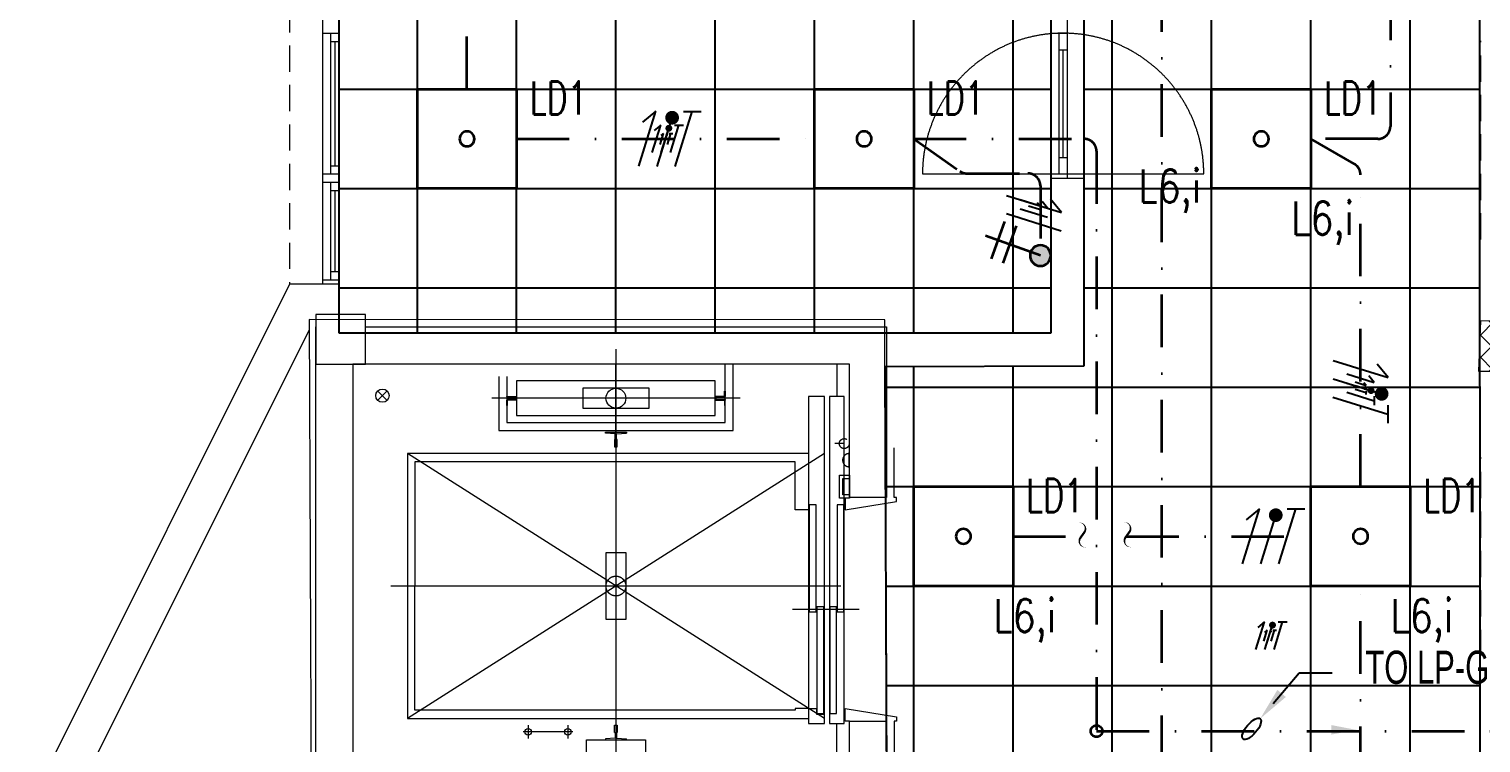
# Model space of a CAD drawing. Header units: inches. Extents: x -12418 to 183584, y -29325 to 19878.
# Drawn here: x -3547 to 5228, y -947 to 3363 of the extents above; entities that cross this region are included whole.
import ezdxf
from ezdxf import colors
from ezdxf.entities.mleader import LeaderData, LeaderLine
from ezdxf.enums import TextEntityAlignment as Align
from ezdxf.math import Vec2, Vec3

# ---------------------------------------------------------------- set-up
doc = ezdxf.new("R2010")
doc.units = ezdxf.units.IN
doc.header["$LTSCALE"] = 25
doc.header["$MEASUREMENT"] = 0
for name, pattern in [('00-Ground Floor$0$CENTERX2', [101.6, 63.5, -12.7, 12.7, -12.7]), ('00-Ground Floor$0$DASHED', [0.75, 0.5, -0.25]), ('00-Ground Floor$0$DASHED2', [9.525, 6.35, -3.175]), ('00-Ground Floor$0$HIDDEN', [9.525, 6.35, -3.175]), ('DASHDOT', [25.4, 12.7, -6.35, 0, -6.35])]:
    doc.linetypes.add(name, pattern=pattern)
doc.layers.get('0').update_dxf_attribs({"color": 8})
for name, color, linetype, lineweight in [('00-Ground Floor$0$Aluminum', 251, 'Continuous', 5), ('00-Ground Floor$0$Axis', 251, '00-Ground Floor$0$CENTERX2', 5), ('00-Ground Floor$0$C-HYDR-CTCH', 251, 'Continuous', 5), ('00-Ground Floor$0$Cabin', 7, 'Continuous', 5), ('00-Ground Floor$0$Hatch', 254, 'Continuous', 5), ('00-Ground Floor$0$Notes', 1, 'Continuous', 5), ('00-Ground Floor$0$Proj', 251, 'Continuous', 5), ('00-Ground Floor$0$Structure', 251, 'Continuous', 5), ('00-Ground Floor$0$Tech', 169, '00-Ground Floor$0$DASHED2', 5), ('00-Ground Floor$0$Walls', 251, 'Continuous', 5), ('E-LITE-CIRC', 6, 'Continuous', 25), ('E-LITE-CIRC-NUMB', 6, 'Continuous', 25), ('E-LITE-CLNG', 150, 'Continuous', 35), ('E-LITE-CLNG-CNDT', 6, 'DASHDOT', 35), ('E-LITE-CLNG-CNDT @ 100', 6, 'DASHDOT', 35), ('E-LITE-CTRL', 6, 'Continuous', 25), ('E-LITE-IDEN', 6, 'Continuous', 25), ('E-LITE-SWCH @ 100', 3, 'Continuous', 35), ('E-LITE-TEXT', 6, 'Continuous', 25), ('E-POWR-WIRE', 6, 'Continuous', 25), ('E-POWR-WIRE @ 100', 6, 'Continuous', 25), ('E-POWR-WIRE @ 20', 6, 'Continuous', 25), ('E-POWR-WIRE @ 50', 6, 'Continuous', 25)]:
    doc.layers.add(name, color=color, linetype=linetype, lineweight=lineweight)
doc.layers.add('00-Ground Floor$0$False Ceiling', color=251, linetype='Continuous')
doc.layers.add('E-LIGHTING CONDUIT', color=6, linetype='Continuous')
doc.styles.add('DC_Elc_Romans', font='elc_romans.shx', dxfattribs={"width": 0.7})
doc.styles.add('DC_Simplex', font='SIMPLEX.shx', dxfattribs={"width": 0.7})

# ---------------------------------------------------------------- blocks, each defined once
blk = doc.blocks.new('00-Ground Floor$0$T127-1_B')
at = {"layer": '00-Ground Floor$0$Cabin'}
for p, q in [((44.5, 8), (44.5, 4)), ((44.5, 4), (78, 4)), ((78, 4), (82, 63.5)), ((44.5, -8), (44.5, -4)), ((44.5, -4), (78, -4)), ((78, -4), (82, -63.5))]:
    blk.add_line(p, q, dxfattribs=at)
at = {"layer": '00-Ground Floor$0$Cabin', "ltscale": 5}
for points in [[(44.5, 8), (0, 8), (0, -8), (44.5, -8)], [(82, 63.5), (89, 63.5), (89, -63.5), (82, -63.5)]]:
    blk.add_lwpolyline(points, dxfattribs=at)
blk = doc.blocks.new('00-Ground Floor$0$T127-1_B__1680')
at = {"layer": '00-Ground Floor$0$Axis'}
blk.add_line((-990, 0), (990, 0), dxfattribs=at)
at = {"layer": '00-Ground Floor$0$Notes', "xscale": -1}
blk.add_blockref('00-Ground Floor$0$T127-1_B', (-840, 0), dxfattribs=at)
at = {"layer": '00-Ground Floor$0$Notes'}
blk.add_blockref('00-Ground Floor$0$T127-1_B', (840, 0), dxfattribs=at)
blk = doc.blocks.new('00-Ground Floor$0$JIS5K')
at = {"layer": '00-Ground Floor$0$Cabin'}
for p, q in [((60.2, 8), (60.2, 11.2)), ((60.2, -8), (60.2, -11.2))]:
    blk.add_line(p, q, dxfattribs=at)
at = {"layer": '00-Ground Floor$0$Cabin', "ltscale": 5}
for points in [[(57, 11.2), (0, 11.2), (0, -11.2), (57, -11.2)], [(60.2, 8), (3.2, 8), (3.2, -8), (60.2, -8)], [(57, 11.2), (57, 43.5), (60.2, 43.5), (60.2, 11.2)], [(57, -11.2), (57, -43.5), (60.2, -43.5), (60.2, -11.2)]]:
    blk.add_lwpolyline(points, dxfattribs=at)
blk = doc.blocks.new('00-Ground Floor$0$JIS5K__1200')
at = {"layer": '00-Ground Floor$0$Axis'}
blk.add_line((-750, 0), (750, 0), dxfattribs=at)
at = {"layer": '00-Ground Floor$0$Notes', "xscale": -1}
blk.add_blockref('00-Ground Floor$0$JIS5K', (-600, 0), dxfattribs=at)
at = {"layer": '00-Ground Floor$0$Notes'}
blk.add_blockref('00-Ground Floor$0$JIS5K', (600, 0), dxfattribs=at)
blk = doc.blocks.new('00-Ground Floor$0$对重支撑1')
at = {"layer": '00-Ground Floor$0$Cabin'}
blk.add_lwpolyline([(1060, 178), (929, 178), (929, -178), (1060, -178)], close=True, dxfattribs=at).dxf.unprotected_set("ltscale", 0)
blk = doc.blocks.new('00-Ground Floor$0$井道平面图轿厢1轿厢地坎')
at = {"layer": '00-Ground Floor$0$Axis', "ltscale": 0.864}
blk.add_lwpolyline([(0, 96), (0, -192)], dxfattribs=at)
at = {"layer": '00-Ground Floor$0$Cabin', "ltscale": 5}
for points in [[(690, 0), (690, -96), (-1285, -96), (-1285, 0)], [(15, -3), (15, -46), (-630, -46), (-630, -3)], [(630, -50), (630, -93), (-15, -93), (-15, -50)]]:
    blk.add_lwpolyline(points, close=True, dxfattribs=at)
at = {"layer": '00-Ground Floor$0$Cabin'}
for points in [[(600, 0), (600, -48)], [(600, -48), (633, -48)], [(633, -48), (633, -96)]]:
    blk.add_lwpolyline(points, dxfattribs=at)
blk = doc.blocks.new('00-Ground Floor$0$层门地坎1')
at = {"layer": '00-Ground Floor$0$Axis', "ltscale": 0.81}
blk.add_lwpolyline([(0, 90), (0, -180)], dxfattribs=at)
at = {"layer": '00-Ground Floor$0$Cabin', "ltscale": 5}
for points in [[(690, 0), (690, -90), (-1285, -90), (-1285, 0)], [(15, -47), (15, -87), (-630, -87), (-630, -47)], [(630, -3), (630, -43), (-15, -43), (-15, -3)]]:
    blk.add_lwpolyline(points, close=True, dxfattribs=at)
blk = doc.blocks.new('00-Ground Floor$0$A$Ce9e1c4c3')
at = {"layer": '00-Ground Floor$0$False Ceiling', "color": 254}
for p, q in [((-101672.1, 1527.6), (-101672.1, 8602.6)), ((-97372.1, 8602.6), (-97372.1, 1527.6)), ((-97172.1, 8602.6, 0), (-97171.8, 1327.6, 0)), ((-94772.1, -9197.4, 0), (-94782.7, 8602.6, 0)), ((-97372.1, 1527.6), (-101672.1, 1527.6)), ((-97171.8, 1327.6, 0), (-98374.2, 1322.9, 0)), ((-98374.2, 1322.9, 0), (-98364, -1285, 0))]:
    blk.add_line(p, q, dxfattribs=at)
at = {"layer": '00-Ground Floor$0$False Ceiling', "color": 254, "linetype": 'Continuous'}
for p, q in [((-101200, 1527.6), (-101200, 8602.6)), ((-100600, 1527.6), (-100600, 8602.6)), ((-100000, 1527.6), (-100000, 8602.6)), ((-99400, 1527.6), (-99400, 8602.6)), ((-98800, 1527.6), (-98800, 8602.6)), ((-98200, 1527.6), (-98200, 8602.6)), ((-97600, 1527.6), (-97600, 8602.6)), ((-97000, -12797.4, 0), (-97000, 8602.6)), ((-96400, -12797.4, 0), (-96400, 8602.6)), ((-95800, -12797.4, 0), (-95800, 8602.6)), ((-95200, -12797.4, 0), (-95200, 8602.6)), ((-101672.1, 3000), (-97372.1, 3000)), ((-97171.9, 3000), (-94779.4, 3000)), ((-101672.1, 2400), (-97372.1, 2400)), ((-97171.9, 2400), (-94779, 2400)), ((-101672.1, 1800), (-97372.1, 1800)), ((-97171.8, 1800), (-94778.7, 1800)), ((-98200, -12797.4, 0), (-98200, 1323.5)), ((-97600, -12797.4, 0), (-97600, 1325.9)), ((-98373.7, 1200), (-94778.3, 1200)), ((-98371.4, 600), (-94777.9, 600)), ((-98369, 0), (-94777.6, 0)), ((-98366.7, -600), (-94777.2, -600))]:
    blk.add_line(p, q, dxfattribs=at)
blk = doc.blocks.new('00-Ground Floor')
at = {"layer": '00-Ground Floor$0$Hatch'}
h = blk.add_hatch(dxfattribs=at)
h.set_pattern_fill('ANSI37', color=256, scale=30)
h.set_pattern_definition([(45, (-1981.42, -13099.68), (-67.35192, 67.35192), []), (135, (-1981.42, -13099.68), (-67.35192, -67.35192), [])])
h.paths.add_polyline_path([(48971.2, 8818.2), (48367.3, 8810.1), (48371.2, 8521.7), (48975.1, 8529.8)])
h.paths.add_polyline_path([(41810.5, 8810.5), (41227, 8805), (41207, 8513.7), (41790.5, 8519.1)])
h.paths.add_polyline_path([(27433.5, 8803.1), (26834.4, 8799), (26828.7, 8506), (27427.8, 8510)])
h.paths.add_polyline_path([(34618.7, 8805.3), (34017.5, 8797.8), (34009.3, 8512.1), (34610.5, 8519.6)])
h.paths.add_polyline_path([(20214.3, 8812.4), (19607.8, 8790.5), (19622.4, 8498), (20228.8, 8519.8)])
h.paths.add_polyline_path([(13477.7, 8802), (12255.7, 8825.9), (12249.3, 8529.8), (13471.3, 8505.8)])
h.paths.add_polyline_path([(13491.8, 1601.9), (12276.8, 1586.2), (12263.3, 1293.7), (13478.3, 1309.4)])
h.paths.add_polyline_path([(13465.7, -5591.3), (12262.6, -5607.3), (12256.9, -5900.3), (13460, -5884.3)])
h.paths.add_polyline_path([(13484.2, -12790), (12287.5, -12801.4), (12290.4, -13095.9), (13487, -13084.4)])
h.paths.add_polyline_path([(5849.2, -12787.9), (5245.6, -12791.6), (5256.3, -13077.1), (5859.8, -13073.4)])
h.paths.add_polyline_path([(5833.8, -5589.9), (5236.9, -5588.3), (5236.8, -5889.5), (5833.6, -5891)])
h.paths.add_polyline_path([(5843.6, 1599.7), (5224.3, 1600.9), (5213.7, 1298), (5833, 1296.7)])
h.paths.add_polyline_path([(5820.3, 8779.1), (5219.7, 8793.5), (5216, 8503.9), (5816.7, 8489.4)])
h.paths.add_polyline_path([(-1378.8, 8777.2), (-1981.4, 8799.9), (-1979.5, 8511.6), (-1376.9, 8488.9)])
h.paths.add_polyline_path([(-1371.1, -5601.1), (-1973.1, -5608.1), (-1969.7, -5899.7), (-1367.7, -5892.7)])
h.paths.add_polyline_path([(-1353.5, -12795.7), (-1951.9, -12796.7), (-1947.1, -13097.4), (-1348.7, -13096.4)])
h.paths.add_polyline_path([(20233.2, -12782.5), (19627.5, -12795.4), (19633.2, -13096.6), (20238.9, -13083.7)])
h.paths.add_polyline_path([(20226.6, -5590), (19632.3, -5607.6), (19634.4, -5904.1), (20228.7, -5886.6)])
h.paths.add_polyline_path([(20217.9, 1618), (19619, 1610.4), (19623, 1310.2), (20221.9, 1317.9)])
h.paths.add_polyline_path([(27418.3, 1602.8), (26816.3, 1607.5), (26820.6, 1315.3), (27422.5, 1310.7)])
h.paths.add_polyline_path([(27422, -5579.9), (26818.1, -5597.5), (26831.6, -5897.5), (27431.7, -5876.5)])
h.paths.add_polyline_path([(27438.1, -12795.9), (26834.3, -12789.3), (26831.9, -13075), (27435.7, -13081.6)])
h.paths.add_polyline_path([(34636.6, -12785.4), (34039.3, -12800), (34048.3, -13099.7), (34645.6, -13085.1)])
h.paths.add_polyline_path([(34629.3, -5597.1), (34028, -5595.2), (34029.2, -5892.4), (34630.4, -5894.3)])
h.paths.add_polyline_path([(34592.8, 1606.7), (34012, 1611.4), (34031.7, 1321.6), (34612.5, 1316.9)])
h.paths.add_polyline_path([(41796.2, 1606), (41198.6, 1619.8), (41200.6, 1327.8), (41798.2, 1314.1)])
h.paths.add_polyline_path([(41797.2, -5592.6), (41228.8, -5600.2), (41230.6, -5894.3), (41799, -5886.7)])
h.paths.add_polyline_path([(41834.3, -12789.7), (41229, -12792.4), (41230.4, -13096.9), (41835.6, -13094.3)])
h.paths.add_polyline_path([(49008.5, -12790.2), (48420.5, -12774.1), (48407.3, -13081.4), (48995.3, -13097.4)])
h.paths.add_polyline_path([(48992.7, -5590.8), (48389.5, -5589.7), (48387.5, -5886.2), (48990.7, -5887.3)])
at = {"layer": '00-Ground Floor$0$Aluminum'}
for p, q in [((-1772.1, 1823.4, 0), (-1772.1, 8502.6, 0)), ((-1672.1, 8502.6, 0), (-1672.1, 1823.4, 0)), ((2627.9, 2463, 0), (2627.9, 7863, 0)), ((2727.9, 7863, 0), (2727.9, 2463, 0)), ((-1772.1, 3338, 0), (-1672.1, 3338, 0)), ((-1722.1, 2488, 0), (-1722.1, 3338, 0)), ((2627.9, 3338, 0), (2727.9, 3338, 0)), ((2677.9, 2488, 0), (2677.9, 3338, 0)), ((-1722.1, 3288, 0), (-1672.1, 3288, 0)), ((-1697.1, 2538, 0), (-1697.1, 3288, 0)), ((2677.9, 3238, 0), (2727.9, 3238, 0)), ((2702.9, 2588, 0), (2702.9, 3238, 0)), ((2677.9, 2588, 0), (2727.9, 2588, 0)), ((-1772.1, 2488, 0), (-1672.1, 2488, 0)), ((-1722.1, 2538, 0), (-1672.1, 2538, 0)), ((2627.9, 2488, 0), (2727.9, 2488, 0)), ((-1772.1, 2438, 0), (-1672.1, 2438, 0)), ((-1722.1, 1848.4, 0), (-1722.1, 2438, 0)), ((-1722.1, 2388, 0), (-1672.1, 2388, 0)), ((-1697.1, 1898.4, 0), (-1697.1, 2388, 0)), ((-1772.1, 1848.4, 0), (-1672.1, 1848.4, 0)), ((-1722.1, 1898.4, 0), (-1672.1, 1898.4, 0))]:
    blk.add_line(p, q, dxfattribs=at)
at = {"layer": '00-Ground Floor$0$Aluminum', "linetype": '00-Ground Floor$0$HIDDEN'}
for p, q in [((5227.9, 2092.6, 0), (5227.9, 3292.6, 0)), ((5227.9, -422.4, 0), (5227.9, 777.6, 0))]:
    blk.add_line(p, q, dxfattribs=at)
at = {"layer": '00-Ground Floor$0$Aluminum', "linetype": '00-Ground Floor$0$DASHED', "ltscale": 300}
blk.add_line((1852.9, 2488, 0), (3552.9, 2488, 0), dxfattribs=at)
blk.add_arc((2702.9, 2488, 0), 850, 0, 180, dxfattribs=at)
at = {"layer": '00-Ground Floor$0$Axis'}
blk.add_line((0, 929), (0, 1339), dxfattribs=at)
at = {"layer": '00-Ground Floor$0$Axis', "ltscale": 3}
for points in [[(0, 1430), (0, -1150)], [(1260, 800), (-1260, -800)], [(1260, -800), (-1260, 800)], [(1360, 0), (-1360, 0)]]:
    blk.add_lwpolyline(points, dxfattribs=at)
at = {"layer": '00-Ground Floor$0$Axis', "ltscale": 1.5}
blk.add_lwpolyline([(0, 250), (0, -250)], dxfattribs=at)
at = {"layer": '00-Ground Floor$0$Axis', "ltscale": 0.24}
for points in [[(-530, -840), (-530, -920)], [(-290, -840), (-290, -920)]]:
    blk.add_lwpolyline(points, dxfattribs=at)
at = {"layer": '00-Ground Floor$0$Axis', "ltscale": 0.9}
blk.add_lwpolyline([(-260, -880), (-560, -880)], dxfattribs=at)
at = {"layer": '00-Ground Floor$0$C-HYDR-CTCH', "flags": 128}
for points in [[(-1853.1, 1610.2), (-1841.7, -1281.3), (1636, -1285), (1624.7, 1606.5), (-1853.1, 1610.2)], [(5224.3, 1600.9), (5213.7, 1298), (5833, 1296.7), (5843.6, 1599.7), (5224.3, 1600.9)]]:
    blk.add_lwpolyline(points, dxfattribs=at)
at = {"layer": '00-Ground Floor$0$Cabin', "ltscale": 5}
for points in [[(-708.2, 1265), (-708.2, 940), (708.2, 940), (708.2, 1340)], [(-660.2, 1265), (-660.2, 988), (660.2, 988), (660.2, 1340)]]:
    blk.add_lwpolyline(points, dxfattribs=at)
at = {"layer": '00-Ground Floor$0$Cabin'}
for points in [[(1335, 1340), (1335, 1145)], [(1260, 1145), (1164, 1145)], [(1164, 1145), (1164, 800)], [(1260, 1145), (1164, 1145)], [(1164, 1145), (1164, 800)], [(1260, -830), (1260, 1145)], [(1260, -830), (1260, 1145)], [(250, 1134), (-250, 1134)], [(1164, 800), (-1260, 800)], [(-1260, 800), (-1260, -800)], [(1164, 800), (-1260, 800)], [(-1260, 800), (-1260, -800)], [(1386, 530), (1386, 460), (1696, 510), (1696, 535), (1681, 535), (1681, 835)], [(1084, 750), (-1216, 750)], [(-1216, 750), (-1216, 0)], [(1084, 460), (1084, 750)], [(1164, 460), (1084, 460)], [(-1216, -750), (-1216, 0)], [(1084, -750), (-1216, -750)], [(1164, -740), (1084, -740)], [(1084, -740), (1084, -750)], [(1411, -815), (1411, -815), (1386, -815), (1386, -740), (1696, -790), (1696, -815), (1681, -815), (1681, -1115)], [(-1260, -800), (1164, -800)], [(-1260, -800), (1164, -800)], [(1164, -800), (1164, -830)], [(1164, -800), (1164, -830)], [(1164, -830), (1260, -830)], [(1164, -830), (1260, -830)], [(1335, -1060), (1335, -830)]]:
    blk.add_lwpolyline(points, dxfattribs=at)
at = {"layer": '00-Ground Floor$0$Cabin', "ltscale": 5}
blk.add_lwpolyline([(-600, 1239), (-600, 1029), (600, 1029), (600, 1239)], close=True, dxfattribs=at)
at = {"layer": '00-Ground Floor$0$Cabin'}
blk.add_lwpolyline([(-200, 1195), (-200, 1073), (200, 1073), (200, 1195)], close=True, dxfattribs=at)
at = {"layer": '00-Ground Floor$0$Cabin', "ltscale": 50}
blk.add_lwpolyline([(-61, -200), (61, -200), (61, 200), (-61, 200)], close=True, dxfattribs=at)
at = {"layer": '00-Ground Floor$0$Cabin'}
for centre, radius in [((0, 1134), 60), ((-530, -880), 20), ((-290, -880), 20)]:
    blk.add_circle(centre, radius, dxfattribs=at)
at = {"layer": '00-Ground Floor$0$Notes'}
for p, q in [((-1436.1, 1174.5), (-1386.1, 1124.5)), ((-1386.1, 1174.5), (-1436.1, 1124.5))]:
    blk.add_line(p, q, dxfattribs=at)
blk.add_circle((-1411.1, 1149.5), 40, dxfattribs=at)
at = {"layer": '00-Ground Floor$0$Proj', "linetype": '00-Ground Floor$0$HIDDEN'}
blk.add_line((-1972.1, 8502.6, 0), (-1972.1, 1823.4, 0), dxfattribs=at)
at = {"layer": '00-Ground Floor$0$Structure'}
blk.add_lwpolyline([(-1814, 1340), (-1514, 1340), (-1514, 1640), (-1814, 1640)], close=True, dxfattribs=at)
for points in [[(1636, 535), (1411, 535), (1411, 1340), (-1589, 1340), (-1589, -1060), (1411, -1060), (1411, -815), (1636, -815), (1636, -1285), (-1814, -1285), (-1814, 1565)], [(-1514, 1565), (1636, 1565), (1636, 535)]]:
    blk.add_lwpolyline(points, dxfattribs=at)
at = {"layer": '00-Ground Floor$0$Tech', "ltscale": 0.36}
blk.add_lwpolyline([(1380, 860), (1320, 860)], dxfattribs=at)
at = {"layer": '00-Ground Floor$0$Tech', "ltscale": 0.48}
blk.add_lwpolyline([(1410, 720), (1410, 800)], dxfattribs=at)
at = {"layer": '00-Ground Floor$0$Tech', "ltscale": 9}
for points in [[(1351, 530), (1351, 670), (1411, 670), (1411, 530)], [(1371, 550), (1371, 650), (1411, 650), (1411, 550)]]:
    blk.add_lwpolyline(points, close=True, dxfattribs=at)
at = {"layer": '00-Ground Floor$0$Tech'}
blk.add_circle((1380, 860), 30, dxfattribs=at)
at = {"layer": '00-Ground Floor$0$Tech', "ltscale": 5}
blk.add_circle((0, 0), 60, dxfattribs=at)
at = {"layer": '00-Ground Floor$0$Tech'}
blk.add_arc((1410, 760), 40, 90, 270, dxfattribs=at)
at = {"layer": '00-Ground Floor$0$Walls'}
for p, q in [((2627.9, 2463, 0), (2827.9, 2463, 0)), ((2627.9, 1527.6, 0), (2627.9, 2463, 0)), ((2827.9, 1327.6, 0), (2827.9, 2463, 0)), ((-1972.1, 1823.4, 0), (-3546.8, -1326.1, 0)), ((-1672.1, 1823.4, 0), (-1972.1, 1823.4, 0)), ((-1672.1, 1610, 0), (-1672.1, 1823.4, 0)), ((-3152.3, -1051.3, 0), (-1852.8, 1547.6, 0)), ((1625, 1527.5), (2627.9, 1527.6, 0)), ((1625.8, 1327.5), (2827.9, 1327.6, 0))]:
    blk.add_line(p, q, dxfattribs=at)
at = {"layer": '00-Ground Floor$0$False Ceiling', "color": 254}
blk.add_blockref('00-Ground Floor$0$A$Ce9e1c4c3', (100000, 0), dxfattribs=at)
at = {"layer": '00-Ground Floor$0$Notes', "xscale": -1}
for name, p, rotation in [('00-Ground Floor$0$JIS5K__1200', (0, 1134), 1.53523449952786e-06), ('00-Ground Floor$0$井道平面图轿厢1轿厢地坎', (1164, -140), 90), ('00-Ground Floor$0$层门地坎1', (1290, -140), 90)]:
    blk.add_blockref(name, p, dxfattribs=dict(at, rotation=rotation))
at = {"layer": '00-Ground Floor$0$Notes', "yscale": -1, "rotation": 270.0000000000001}
for name in ['00-Ground Floor$0$T127-1_B__1680', '00-Ground Floor$0$对重支撑1']:
    blk.add_blockref(name, (0, 0), dxfattribs=at)
blk = doc.blocks.new('*U50')
blk.add_hatch(color=256).paths.add_polyline_path([(-0.625, -0.625, -1), (-0.625, 0.625, -1)])
for p, q in [((-2.787, -2.057), (-3.602, 0.201)), ((-2.081, -1.802), (-2.897, 0.455)), ((-0.625, 0), (-3.947, -1.2))]:
    blk.add_line(p, q)
blk.add_circle((-0.625, 0), 0.625)
at = {"layer": 'E-LITE-CTRL', "style": 'DC_Simplex', "width": 0.7, "flags": 8}
blk.add_attdef('CONTROL', (-26.627, -10.116), '', height=2, rotation=360, dxfattribs=at)
at = {"layer": 'E-LITE-IDEN', "style": 'DC_Simplex', "width": 0.7, "flags": 8}
blk.add_attdef('TYPE', text='', height=2, rotation=360, dxfattribs=at).set_placement((-31.991, -10.116), align=Align.RIGHT)
blk = doc.blocks.new('*U59')
blk.add_lwpolyline([(-300, 300), (-300, -300), (300, -300), (300, 300)], close=True)
blk.add_circle((0, 0), 45)
at = {"layer": 'E-LITE-CIRC-NUMB', "style": 'DC_Simplex', "width": 0.7, "flags": 8}
blk.add_attdef('CIRCUIT', text='', height=200, rotation=0, dxfattribs=at).set_placement((-473.9, 300), align=Align.RIGHT)
at = {"layer": 'E-LITE-CTRL', "style": 'DC_Simplex', "width": 0.7, "flags": 8}
blk.add_attdef('CONTROL', (1118.9, -935), '', height=200, rotation=360, dxfattribs=at)
at = {"layer": 'E-LITE-IDEN', "style": 'DC_Simplex', "width": 0.7, "flags": 8}
blk.add_attdef('TYPE', (-380, 146.8), '', height=200, rotation=360, dxfattribs=at)
blk = doc.blocks.new('*U228')
blk.add_lwpolyline([(-300, 300), (-300, -300), (300, -300), (300, 300)], close=True)
blk.add_circle((0, 0), 45)
at = {"layer": 'E-LITE-CIRC-NUMB', "style": 'DC_Simplex', "width": 0.7, "flags": 8}
blk.add_attdef('CIRCUIT', text='', height=200, rotation=0, dxfattribs=at).set_placement((-473.9, 300), align=Align.RIGHT)
at = {"layer": 'E-LITE-CTRL', "style": 'DC_Simplex', "width": 0.7, "flags": 8}
blk.add_attdef('CONTROL', (1118.9, -935), '', height=200, rotation=360, dxfattribs=at)
at = {"layer": 'E-LITE-IDEN', "style": 'DC_Simplex', "width": 0.7, "flags": 8}
blk.add_attdef('TYPE', (-380, 146.8), '', height=200, rotation=360, dxfattribs=at)
blk = doc.blocks.new('*U12')
blk.add_hatch(color=256).paths.add_polyline_path([(0, -0.287), (1.5, 0), (0, 0.287)])
blk = doc.blocks.new('CD-CUT')
at = {"linetype": 'Continuous'}
blk.add_lwpolyline([(-30, 100, 0, 1.75, 0), (-14, 97, 1.75, 17.5, -0.545095), (15, 21, 17.5, 17.5, 0), (-15, -21, 17.5, 1.75, 0.545095), (14, -97, 1.75, 0, 0), (30, -100, 0, 0, 0)], format="xyseb", dxfattribs=at)
blk = doc.blocks.new('DC_Arrow-ArrowEllipse')
at = {"color": 0}
blk.add_ellipse((0, 0), major_axis=(0.4, 0), ratio=0.4, dxfattribs=at)
at = {"color": 0, "ltscale": 0.5}
blk.add_solid([(-1.4, 0.167), (-0.4, 0), (-1.4, -0.167)], dxfattribs=at)
blk = doc.blocks.new('*U78')
for p, q in [((-1.66, 0.515), (1.66, -0.515)), ((1.66, -0.515), (1.001, 0.287)), ((-1.663, -0.587), (1.658, -1.617))]:
    blk.add_line(p, q)
blk = doc.blocks.new('*U1197')
at = {"layer": 'E-POWR-WIRE @ 100', "xscale": 100, "yscale": 100, "zscale": 100}
blk.add_blockref('*U78', (2525.9, 2307.3), dxfattribs=at)
at = {"layer": 'E-POWR-WIRE @ 20', "xscale": 20, "yscale": 20, "zscale": 20}
blk.add_blockref('*U78', (2525.9, 2307.3), dxfattribs=at)
at = {"layer": 'E-POWR-WIRE @ 50', "xscale": 50, "yscale": 50, "zscale": 50}
blk.add_blockref('*U78', (2525.9, 2307.3), dxfattribs=at)
blk = doc.blocks.new('*U82')
for p, q in [((-1.658, 1.617), (1.663, 0.587)), ((1.663, 0.587), (1.004, 1.389)), ((-1.66, 0.515), (1.66, -0.515)), ((-1.663, -0.587), (1.658, -1.617)), ((1.659, -1.078), (1.657, -2.157))]:
    blk.add_line(p, q)
at = {"const_width": 0.414}
blk.add_lwpolyline([(1.278, -0.19, 1), (1.277, -0.604, 1)], format="xyb", close=True, dxfattribs=at)
blk = doc.blocks.new('*U1352')
at = {"layer": 'E-POWR-WIRE @ 100', "xscale": 100, "yscale": 100, "zscale": 100}
blk.add_blockref('*U82', (4500, 1200), dxfattribs=at)
at = {"layer": 'E-POWR-WIRE @ 20', "xscale": 20, "yscale": 20, "zscale": 20}
blk.add_blockref('*U82', (4500, 1200), dxfattribs=at)
at = {"layer": 'E-POWR-WIRE @ 50', "xscale": 50, "yscale": 50, "zscale": 50}
blk.add_blockref('*U82', (4500, 1200), dxfattribs=at)
blk = doc.blocks.new('*U74')
for p, q in [((-1.617, -1.658), (-0.587, 1.663)), ((-0.587, 1.663), (-1.389, 1.004)), ((-0.515, -1.66), (0.515, 1.66)), ((0.587, -1.663), (1.617, 1.658)), ((1.078, 1.659), (2.157, 1.657))]:
    blk.add_line(p, q)
at = {"const_width": 0.414}
blk.add_lwpolyline([(0.19, 1.278, 1), (0.604, 1.277, 1)], format="xyb", close=True, dxfattribs=at)
blk = doc.blocks.new('*U1357')
at = {"layer": 'E-POWR-WIRE @ 100', "xscale": 100, "yscale": 100, "zscale": 100}
blk.add_blockref('*U74', (3948.2, 300), dxfattribs=at)
at = {"layer": 'E-POWR-WIRE @ 20', "xscale": 20, "yscale": 20, "zscale": 20}
blk.add_blockref('*U74', (3948.2, -300), dxfattribs=at)
at = {"layer": 'E-POWR-WIRE @ 50', "xscale": 50, "yscale": 50, "zscale": 50}
blk.add_blockref('*U74', (3948.2, -300), dxfattribs=at)
blk = doc.blocks.new('*U1407')
at = {"layer": 'E-POWR-WIRE @ 100', "xscale": 100, "yscale": 100, "zscale": 100}
blk.add_blockref('*U74', (300, 2700), dxfattribs=at)
at = {"layer": 'E-POWR-WIRE @ 20', "xscale": 20, "yscale": 20, "zscale": 20}
blk.add_blockref('*U74', (300, 2700), dxfattribs=at)
at = {"layer": 'E-POWR-WIRE @ 50', "xscale": 50, "yscale": 50, "zscale": 50}
blk.add_blockref('*U74', (300, 2700), dxfattribs=at)

msp = doc.modelspace()

# ---------------------------------------------------------------- linework, layer by layer
at = {"layer": 'E-LITE-CLNG-CNDT'}
for points in [[(4200, 7500), (4605.4, 7500, -0.414214), (4680.4, 7425), (4680.4, 2775, -0.414214), (4605.4, 2700), (4200, 2700)], [(1800, 2700), (2829.7, 2700, -0.414214), (2904.7, 2625), (2904.7, -1377.1)], [(1800, 2700), (2079, 2504.7, 0.153908), (2122, 2491.1), (2490.4, 2491.1, -0.414214), (2565.4, 2416.1), (2565.4, 1995.3)], [(4500, 600), (4500, 2483.5, 0.267958), (4462.5, 2548.5), (4200, 2700)], [(2904.7, -876.2), (5485.9, -876.2, -0.414214), (5560.9, -951.2), (5560.9, -2552.4, 0.414214), (5635.9, -2627.4), (19051.4, -2627.4, -0.414214), (19126.4, -2702.4), (19126.4, -2847.4)]]:
    msp.add_lwpolyline(points, format="xyb", dxfattribs=at)
at = {"layer": 'E-LITE-CLNG-CNDT', "color": 1}
msp.add_lwpolyline([(3298.6, -1098.6), (3298.6, 4894.7, -0.277324), (3338.4, 4960.9), (3600, 5100), (1800, 5100)], format="xyb", dxfattribs=at)
at = {"layer": 'E-LITE-CLNG-CNDT'}
for points in [[(-900, 3000), (-900, 4800)], [(-600, 2700), (1200, 2700)], [(2400, 300), (2813.4, 300)], [(3084.2, 300), (4200, 300)], [(4500, -1800), (4500, 0)]]:
    msp.add_lwpolyline(points, dxfattribs=at)
msp.add_circle((2904.7, -876.2, 0), 35, dxfattribs=at)

# ---------------------------------------------------------------- block references
at = {"layer": 'E-LIGHTING CONDUIT', "xscale": 0.762, "yscale": 0.762, "zscale": 0.762}
for p in [(2819.2, 308), (3091.7, 310.2)]:
    msp.add_blockref('CD-CUT', p, dxfattribs=at)
at = {"layer": 'E-LITE-CLNG'}
ref = msp.add_blockref('*U59', (-900, 2700), dxfattribs=dict(at, xscale=-1))
ref.add_attrib('TYPE', 'LD1', (-520, 2846.8), dxfattribs={"layer": 'E-LITE-IDEN', "height": 200, "rotation": 0, "style": 'DC_Simplex', "width": 0.7, "flags": 8})
ref = msp.add_blockref('*U228', (1500, 2700), dxfattribs=dict(at, xscale=-1))
ref.add_attrib('TYPE', 'LD1', (1880, 2846.8), dxfattribs={"layer": 'E-LITE-IDEN', "height": 200, "rotation": 0, "style": 'DC_Simplex', "width": 0.7, "flags": 8})
ref = msp.add_blockref('*U59', (3900, 2700), dxfattribs=dict(at, xscale=-1))
ref.add_attrib('TYPE', 'LD1', (4280, 2846.8), dxfattribs={"layer": 'E-LITE-IDEN', "height": 200, "rotation": 0, "style": 'DC_Simplex', "width": 0.7, "flags": 8})
ref = msp.add_blockref('*U59', (2100, 300), dxfattribs=dict(at, xscale=-1))
ref.add_attrib('TYPE', 'LD1', (2480, 446.8), dxfattribs={"layer": 'E-LITE-IDEN', "height": 200, "rotation": 0, "style": 'DC_Simplex', "width": 0.7, "flags": 8})
ref = msp.add_blockref('*U59', (4500, 300), dxfattribs=dict(at, xscale=-1))
ref.add_attrib('TYPE', 'LD1', (4880, 446.8), dxfattribs={"layer": 'E-LITE-IDEN', "height": 200, "rotation": 0, "style": 'DC_Simplex', "width": 0.7, "flags": 8})
at = {"layer": 'E-LITE-CLNG-CNDT', "color": 1}
msp.add_blockref('00-Ground Floor', (0, 0), dxfattribs=at)
at = {"layer": 'E-LITE-CLNG-CNDT @ 100', "xscale": -100, "yscale": 100, "zscale": 100, "rotation": 180}
msp.add_blockref('*U12', (4324.3, -868.4), dxfattribs=at)
at = {"layer": 'E-LITE-SWCH @ 100', "xscale": -100, "yscale": 100, "zscale": 100, "rotation": 180}
msp.add_blockref('*U50', (2627.9, 1995.3, 0), dxfattribs=at)
at = {"layer": 'E-POWR-WIRE'}
for name in ['*U1407', '*U1197', '*U1352', '*U1357']:
    msp.add_blockref(name, (0, 0), dxfattribs=at)

# ---------------------------------------------------------------- texts
at = {"layer": 'E-LITE-CIRC', "style": 'DC_Simplex', "width": 0.8}
for p in [(3158.3, 2314.9, 0), (4081.9, 2121.2, 0), (2281.9, -278.8, 0), (4681.9, -278.8, 0)]:
    msp.add_text('L6,i', height=200, rotation=0.00003, dxfattribs=at).set_placement(p)

# ---------------------------------------------------------------- leaders
at = {"layer": 'E-LITE-TEXT'}
ml = msp.add_multileader_mtext('Standard', dxfattribs=at)
ml.set_content('TO LP-GF/7', color=256, style='DC_Elc_Romans')
ml.set_leader_properties(color=45)
ml.set_arrow_properties(name='DC_Arrow-ArrowEllipse')
ml.build(insert=Vec2(0, 0))
ml.multileader.update_dxf_attribs({"dogleg_length": 2, "arrow_head_size": 200, "scale": 100})
ctx = ml.context
ctx.base_point, ctx.scale, ctx.char_height, ctx.arrow_head_size, ctx.landing_gap_size, ctx.plane_origin = Vec3(4329.2, -523.8), 100, 200, 200, 200, Vec3(-6567.7, -531.2)
notes = []
notes.append((ctx, [(0, (1, 1, 0), (4129.2, -523.8), (1, 0), 200, [(0, [(3841.9, -862.1)], 0, [])])]))
ctx.mtext.insert, ctx.mtext.flow_direction = Vec3(4529.2, -390.5), 5
for ctx, leaders in notes:
    for number, flags, end, landing, length, lines in leaders:
        leader = LeaderData()
        leader.index, (leader.has_last_leader_line, leader.has_dogleg_vector, leader.attachment_direction) = number, flags
        leader.last_leader_point, leader.dogleg_vector, leader.dogleg_length = Vec3(end), Vec3(landing), length
        for number, points, colour, breaks in lines:
            line = LeaderLine()
            line.index, line.vertices, line.color, line.breaks = number, Vec3.list(points), colors.encode_raw_color(colour), breaks
            leader.lines.append(line)
        ctx.leaders.append(leader)

doc.saveas('drawing.dxf')
